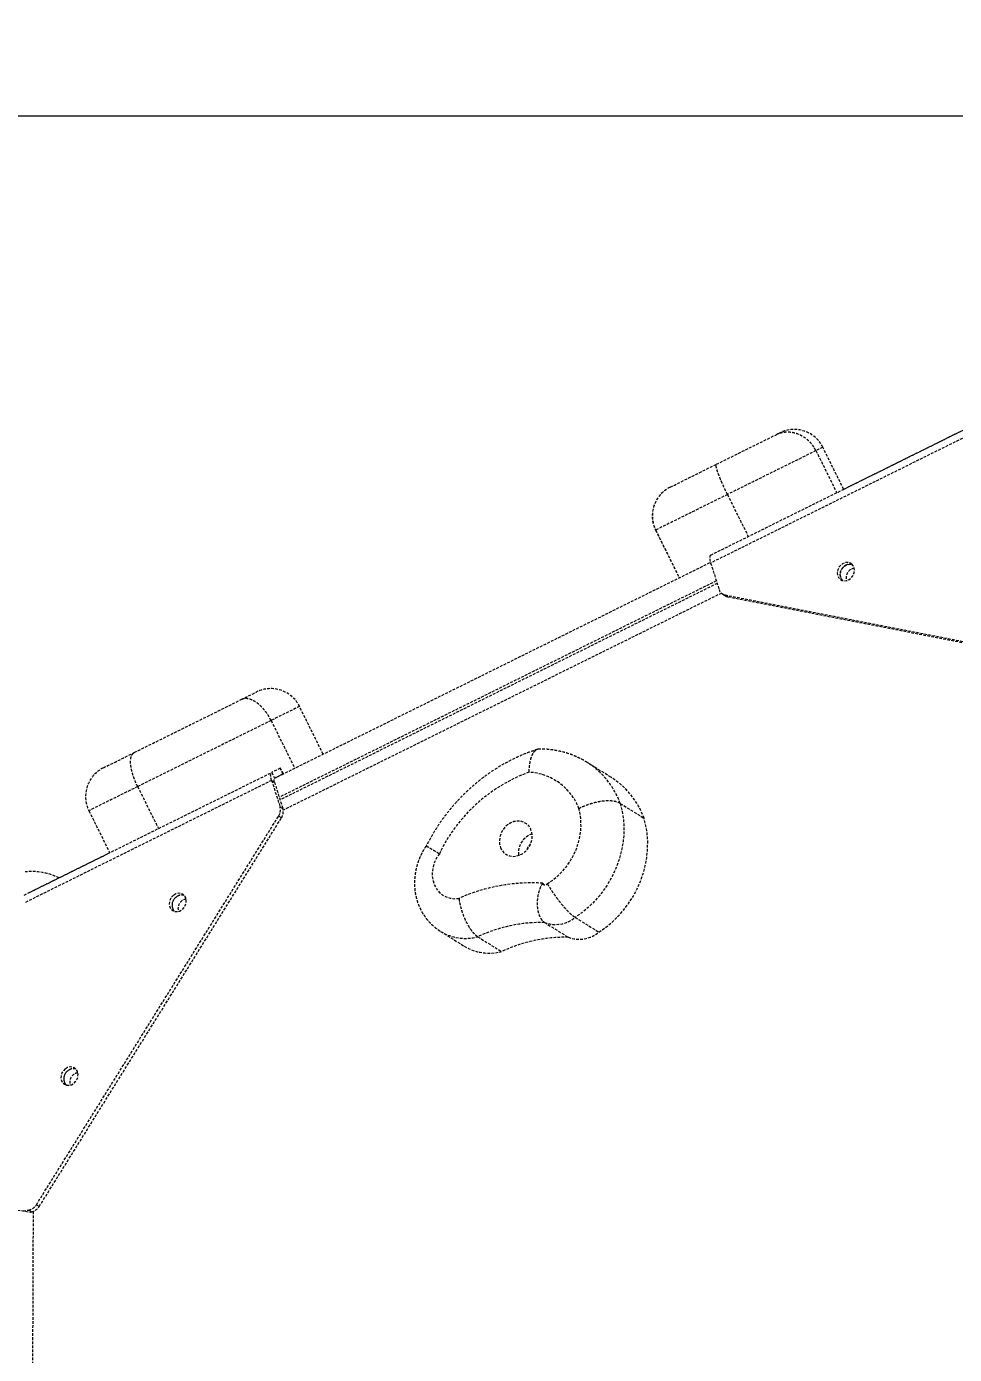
# Model space of a CAD drawing. Header units: millimetres. Extents: x -4077 to 3684, y -3420 to 2611.
# Drawn here: x -508 to -73, y 527 to 1150 of the extents above; entities that cross this region are included whole.
import ezdxf

# ---------------------------------------------------------------- set-up
doc = ezdxf.new("R2010")
doc.units = ezdxf.units.MM
doc.linetypes.add('HIDDEN', pattern=[1.905, 1.27, -0.635])
for name, color, linetype in [('DIKOM_ОБЪЕКТ', 7, 'Continuous'), ('DIKOM_РАЗМЕР_ЗОНА', 7, 'Continuous'), ('DIKOM_РАЗМЕР_ОБЪЕКТА', 7, 'Continuous')]:
    doc.layers.add(name, color=color, linetype=linetype)
doc.styles.add('style1', font='arialbd.ttf', dxfattribs={"width": 0.8})
doc.dimstyles.new('1-50', dxfattribs={"dimtxt": 300, "dimasz": 200, "dimexe": 100, "dimexo": 0, "dimgap": 100, "dimtad": 1, "dimtxsty": 'style1', "dimcen": 200, "dimclrd": 7, "dimclre": 7, "dimclrt": 7, "dimadec": 1, "dimazin": 2, "dimtfac": 1, "dimtmove": 0, "dimatfit": 2, "dimfxl": 0, "dimlwd": 25, "dimlwe": 18, "dimarcsym": 0})

# ---------------------------------------------------------------- blocks, each defined once
blk = doc.blocks.new('*D0')
at = {"layer": 'Defpoints', "color": 0, "transparency": 16777216}
for p in [(223.24, 1107.53), (-2045.08, -653.43), (871.98, -653.43)]:
    blk.add_point(p, dxfattribs=at)
at = {"layer": 'DIKOM_РАЗМЕР_ОБЪЕКТА', "color": 7, "lineweight": 18, "transparency": 16777216}
for p, q in [((223.24, 1107.53), (-2145.08, 1107.53)), ((871.98, -653.43), (-2145.08, -653.43))]:
    blk.add_line(p, q, dxfattribs=at)
at = {"layer": 'DIKOM_РАЗМЕР_ОБЪЕКТА', "color": 7, "lineweight": 25, "transparency": 16777216}
blk.add_line((-2045.08, 907.53), (-2045.08, -453.43), dxfattribs=at)
at = {"layer": 'DIKOM_РАЗМЕР_ОБЪЕКТА', "color": 7, "transparency": 16777216}
for points in [[(-2078.42, 907.53), (-2011.75, 907.53), (-2045.08, 1107.53)], [(-2078.42, -453.43), (-2011.75, -453.43), (-2045.08, -653.43)]]:
    blk.add_solid(points, dxfattribs=at)
at = {"layer": 'DIKOM_РАЗМЕР_ОБЪЕКТА', "color": 7, "transparency": 16777216, "insert": (-2298.26, 227.05), "char_height": 300, "attachment_point": 5, "rotation": 90, "style": 'style1'}
blk.add_mtext('{\\fArial|b0|i0|c204|p34;1780}', dxfattribs=at)
blk = doc.blocks.new('*D3')
at = {"layer": 'Defpoints', "color": 0, "transparency": 16777216}
for p in [(-3626.93, 2611.22), (1348.49, 2611.22), (1348.49, -2791.94)]:
    blk.add_point(p, dxfattribs=at)
at = {"layer": 'DIKOM_РАЗМЕР_ЗОНА', "color": 7, "lineweight": 18, "transparency": 16777216}
for p, q in [((1348.49, 2611.22), (-3726.93, 2611.22)), ((1348.49, -2791.94), (-3726.93, -2791.94))]:
    blk.add_line(p, q, dxfattribs=at)
at = {"layer": 'DIKOM_РАЗМЕР_ЗОНА', "color": 7, "lineweight": 25, "transparency": 16777216}
blk.add_line((-3626.93, -2591.94), (-3626.93, 2411.22), dxfattribs=at)
at = {"layer": 'DIKOM_РАЗМЕР_ЗОНА', "color": 7, "transparency": 16777216}
for points in [[(-3660.26, 2411.22), (-3593.59, 2411.22), (-3626.93, 2611.22)], [(-3660.26, -2591.94), (-3593.59, -2591.94), (-3626.93, -2791.94)]]:
    blk.add_solid(points, dxfattribs=at)
at = {"layer": 'DIKOM_РАЗМЕР_ЗОНА', "color": 7, "transparency": 16777216, "insert": (-3880.1, 379.28), "char_height": 300, "attachment_point": 5, "rotation": 90, "style": 'style1'}
blk.add_mtext('{\\fArial|b0|i0|c204|p34;5400}', dxfattribs=at)

msp = doc.modelspace()

# ---------------------------------------------------------------- linework, layer by layer
at = {"layer": 'DIKOM_ОБЪЕКТ', "color": 7, "linetype": 'HIDDEN', "lineweight": 15}
for p, q in [((-124.531, 932.475), (-35.536, 976.551)), ((-62.014, 959.734), (-186.918, 897.877)), ((-186.904, 901.586), (-62, 963.442)), ((-137.538, 950.583), (-127.774, 930.869)), ((-124.531, 932.475), (-134.295, 952.19)), ((-179.043, 930.028), (-169.279, 910.314)), ((-212.71, 913.353), (-212.757, 913.33)), ((-212.757, 913.33), (-201.661, 890.927)), ((-212.713, 913.352), (-201.618, 890.949)), ((-391.53, 796.892), (-187.011, 898.183)), ((-186.918, 897.877), (-183.002, 885.504)), ((-184.267, 889.499), (-389.269, 787.969)), ((-183.881, 888.283), (-388.884, 786.752)), ((-181.866, 883.729), (-387.426, 781.923)), ((-181.385, 883.371), (-180.047, 882.536)), ((-180.141, 882.883), (2.464, 847.281)), ((-180.141, 882.883), (-178.802, 882.049)), ((-178.802, 882.049), (3.802, 846.446)), ((-368.697, 808.201), (-379.792, 830.604)), ((-393.116, 824.005), (-382.02, 801.602)), ((-233.704, 797.389), (-244.858, 804.341)), ((-508.921, 742.098), (-392.836, 799.595)), ((-388.865, 801.56), (-392.836, 799.595)), ((-392.836, 799.595), (-391.505, 796.906)), ((-387.533, 798.872), (-391.505, 796.906)), ((-387.533, 798.872), (-388.865, 801.56)), ((-387.314, 798.98), (-388.645, 801.669)), ((-392.85, 795.886), (-508.924, 738.396)), ((-455.707, 793.006), (-445.943, 773.291)), ((-392.85, 795.886), (-388.933, 783.513)), ((-392.85, 795.886), (-391.512, 795.052)), ((-391.512, 795.052), (-387.595, 782.679)), ((-229.316, 785.083), (-218.162, 778.131)), ((-503.211, 596.838), (-389.585, 779.153)), ((-478.576, 781.679), (-468.812, 761.964)), ((-388.246, 778.319), (-389.585, 779.153)), ((-388.933, 783.513), (-387.595, 782.679)), ((-501.873, 596.003), (-388.246, 778.319)), ((-502.648, 745.207), (-468.812, 761.965)), ((-508.919, 742.101), (-506.273, 743.412)), ((-506.272, 743.41), (-506.273, 743.412)), ((-502.648, 745.207), (-502.647, 745.206)), ((-264.848, 729.252), (-253.694, 722.3)), ((-250.469, 731.631), (-239.315, 724.679)), ((-313.646, 725.066), (-302.492, 718.114)), ((-296.157, 722.539), (-285.003, 715.586)), ((-512.124, 594.351), (-505.997, 593.381)), ((-509.481, 593.934), (-506.838, 594.332)), ((-505.5, 593.498), (-506.838, 594.332)), ((-506.129, 593.403), (-505.5, 593.498)), ((-504.747, 593.679), (-505.618, 364.012)), ((-503.211, 596.838), (-501.873, 596.003))]:
    msp.add_line(p, q, dxfattribs=at)
at = {"layer": 'DIKOM_ОБЪЕКТ', "color": 7, "linetype": 'HIDDEN', "lineweight": 15, "flags": 128}
for points in [[(-184.19, 944.217), (-181.008, 945.793), (-177.837, 947.364), (-174.708, 948.913), (-171.654, 950.426), (-168.704, 951.887), (-165.888, 953.282), (-163.234, 954.596), (-160.768, 955.817), (-158.516, 956.933), (-156.499, 957.931)], [(-156.499, 957.931), (-155.497, 958.428), (-154.814, 958.766), (-154.454, 958.944), (-154.394, 958.974)], [(-137.538, 950.583), (-139.898, 949.415), (-142.541, 948.106), (-145.446, 946.667), (-148.59, 945.11), (-151.948, 943.447), (-155.493, 941.691), (-159.198, 939.856), (-163.032, 937.957), (-166.965, 936.009), (-170.966, 934.028), (-175.002, 932.029), (-179.043, 930.028)], [(-134.295, 952.19), (-134.313, 952.181), (-134.601, 952.038), (-135.236, 951.723), (-136.217, 951.238), (-137.538, 950.583)], [(-205.928, 933.451), (-205.874, 933.478), (-205.525, 933.651), (-204.855, 933.983), (-203.874, 934.468), (-202.595, 935.102), (-201.032, 935.876), (-199.206, 936.781), (-197.139, 937.804), (-194.857, 938.934), (-192.39, 940.156), (-189.767, 941.455), (-187.022, 942.815), (-184.19, 944.217)], [(-179.043, 930.028), (-182.514, 928.308), (-185.912, 926.625), (-189.209, 924.993), (-192.378, 923.423), (-195.393, 921.93), (-198.231, 920.525), (-200.867, 919.219), (-203.282, 918.023), (-205.455, 916.946), (-207.37, 915.998), (-209.009, 915.186), (-210.361, 914.517), (-211.415, 913.995), (-212.161, 913.625), (-212.594, 913.411), (-212.713, 913.352)], [(-205.972, 933.429), (-205.968, 933.431), (-205.928, 933.451)], [(-186.904, 901.586), (-187.108, 901.421), (-187.257, 901.156), (-187.348, 900.797), (-187.38, 900.35), (-187.352, 899.824), (-187.264, 899.229), (-187.119, 898.576), (-186.918, 897.877)], [(-120.738, 897.411), (-121.681, 897.958), (-122.769, 898.172), (-123.915, 898.037), (-125.025, 897.562), (-126.01, 896.787), (-126.79, 895.774), (-127.302, 894.605), (-127.504, 893.376), (-127.379, 892.185), (-126.939, 891.129), (-126.219, 890.293), (-125.277, 889.746), (-124.188, 889.532), (-123.043, 889.667), (-121.933, 890.142), (-120.948, 890.917), (-120.167, 891.93), (-119.656, 893.099), (-119.454, 894.329), (-119.578, 895.52), (-120.018, 896.576), (-120.738, 897.411)], [(-125.139, 889.698), (-125.601, 890.294), (-126.041, 891.35), (-126.165, 892.541), (-125.963, 893.771), (-125.451, 894.94), (-124.671, 895.953), (-123.686, 896.728), (-122.576, 897.202), (-121.43, 897.338), (-120.48, 897.172)], [(-407.094, 833.821), (-405.295, 834.712), (-403.691, 835.506), (-402.328, 836.182), (-401.241, 836.72), (-400.46, 837.106), (-400.008, 837.33), (-399.891, 837.388)], [(-457.28, 808.965), (-452.9, 811.135), (-448.478, 813.325), (-444.037, 815.524), (-439.601, 817.721), (-435.194, 819.904), (-430.84, 822.06), (-426.562, 824.179), (-422.383, 826.249), (-418.326, 828.258), (-414.411, 830.197), (-410.661, 832.054), (-407.094, 833.821)], [(-379.792, 830.604), (-379.842, 830.579), (-380.18, 830.412), (-380.833, 830.088), (-381.795, 829.612), (-383.052, 828.989), (-384.589, 828.228), (-386.388, 827.337), (-388.426, 826.328), (-390.678, 825.212), (-393.116, 824.005)], [(-393.116, 824.005), (-397.251, 821.957), (-401.58, 819.813), (-406.083, 817.583), (-410.737, 815.278), (-415.523, 812.908), (-420.416, 810.484), (-425.393, 808.019), (-430.432, 805.524), (-435.508, 803.01), (-440.597, 800.489), (-445.676, 797.973), (-450.721, 795.475), (-455.707, 793.006)], [(-471.791, 801.779), (-471.647, 801.85), (-471.185, 802.079), (-470.412, 802.462), (-469.335, 802.995), (-467.964, 803.674), (-466.313, 804.492), (-464.399, 805.44), (-462.241, 806.509), (-459.86, 807.688), (-457.28, 808.965)], [(-392.85, 795.886), (-393.051, 796.585), (-393.196, 797.238), (-393.284, 797.833), (-393.312, 798.359), (-393.28, 798.806), (-393.189, 799.165), (-393.04, 799.43), (-392.836, 799.595)], [(-388.865, 801.56), (-388.732, 801.626), (-388.659, 801.662), (-388.645, 801.669)], [(-388.17, 798.556), (-387.885, 798.697), (-387.655, 798.811), (-387.482, 798.897), (-387.369, 798.953), (-387.317, 798.979), (-387.328, 798.974), (-387.4, 798.938), (-387.533, 798.872)], [(-455.707, 793.006), (-459.127, 791.312), (-462.34, 789.72), (-465.323, 788.243), (-468.05, 786.893), (-470.5, 785.679), (-472.653, 784.613), (-474.493, 783.702), (-476.005, 782.953), (-477.176, 782.373), (-477.997, 781.966), (-478.463, 781.736), (-478.576, 781.679)], [(-391.512, 795.052), (-391.612, 795.401), (-391.685, 795.728), (-391.729, 796.025), (-391.743, 796.289), (-391.727, 796.512), (-391.681, 796.692), (-391.607, 796.824), (-391.505, 796.906)], [(-229.316, 785.083), (-228.432, 781.59), (-227.858, 777.979), (-227.599, 774.279), (-227.657, 770.521), (-228.032, 766.735), (-228.721, 762.95), (-229.717, 759.199), (-231.014, 755.51), (-232.6, 751.915), (-234.462, 748.441), (-236.587, 745.117), (-238.956, 741.97), (-241.55, 739.025), (-244.349, 736.306), (-247.33, 733.834), (-250.469, 731.631)], [(-263.601, 747.371), (-260.995, 749.117), (-258.546, 751.14), (-256.285, 753.415), (-254.241, 755.912), (-252.44, 758.601), (-250.904, 761.447), (-249.652, 764.416), (-248.699, 767.469), (-248.059, 770.569), (-247.739, 773.676), (-247.742, 776.753), (-248.07, 779.759), (-248.717, 782.658)], [(-285.549, 764.492), (-284.848, 763.118), (-283.881, 761.965), (-282.687, 761.08), (-281.314, 760.501), (-279.82, 760.25), (-278.264, 760.338), (-276.712, 760.761), (-275.225, 761.502), (-273.866, 762.53), (-272.69, 763.805), (-271.745, 765.272), (-271.069, 766.873), (-270.691, 768.541), (-270.626, 770.209), (-270.877, 771.808), (-271.432, 773.272), (-272.27, 774.542), (-273.357, 775.566), (-274.647, 776.302), (-276.088, 776.72), (-277.621, 776.802), (-279.183, 776.545), (-280.71, 775.96), (-282.14, 775.07), (-283.414, 773.913), (-284.48, 772.535), (-285.295, 770.993), (-285.824, 769.35), (-286.047, 767.674), (-285.954, 766.032), (-285.549, 764.492)], [(-239.315, 724.679), (-236.176, 726.882), (-233.195, 729.353), (-230.396, 732.072), (-227.802, 735.017), (-225.433, 738.165), (-223.308, 741.489), (-221.446, 744.962), (-219.86, 748.558), (-218.563, 752.247), (-217.567, 755.998), (-216.878, 759.783), (-216.503, 763.569), (-216.445, 767.327), (-216.704, 771.027), (-217.278, 774.638), (-218.162, 778.131)], [(-314.181, 761.49), (-315.462, 759.559), (-316.456, 757.471), (-317.136, 755.285), (-317.485, 753.059), (-317.491, 750.855), (-317.155, 748.733), (-316.486, 746.752), (-315.502, 744.965), (-314.231, 743.421), (-312.707, 742.163), (-310.971, 741.225), (-309.072, 740.633), (-307.062, 740.403), (-304.995, 740.541)], [(-506.273, 743.412), (-505.746, 743.673), (-505.227, 743.93), (-504.722, 744.18), (-504.238, 744.419), (-503.783, 744.645), (-503.363, 744.853), (-502.982, 745.041), (-502.648, 745.207)], [(-438.852, 742.062), (-439.764, 741.183), (-440.443, 740.097), (-440.834, 738.892), (-440.906, 737.666), (-440.653, 736.518), (-440.095, 735.541), (-439.278, 734.814), (-438.267, 734.396), (-437.145, 734.322), (-436.002, 734.596), (-434.932, 735.197), (-434.02, 736.076), (-433.341, 737.162), (-432.95, 738.367), (-432.878, 739.593), (-433.131, 740.741), (-433.689, 741.718), (-434.506, 742.445), (-435.517, 742.863), (-436.639, 742.938), (-437.782, 742.663), (-438.852, 742.062)], [(-489.629, 660.59), (-490.541, 659.711), (-491.22, 658.625), (-491.611, 657.42), (-491.683, 656.194), (-491.43, 655.046), (-490.872, 654.069), (-490.054, 653.342), (-489.044, 652.924), (-487.922, 652.849), (-486.779, 653.124), (-485.708, 653.725), (-484.797, 654.604), (-484.118, 655.69), (-483.726, 656.895), (-483.654, 658.121), (-483.908, 659.269), (-484.465, 660.246), (-485.283, 660.973), (-486.294, 661.391), (-487.416, 661.465), (-488.558, 661.191), (-489.629, 660.59)]]:
    msp.add_lwpolyline(points, dxfattribs=at)
at = {"layer": 'DIKOM_ОБЪЕКТ', "color": 7, "linetype": 'HIDDEN', "lineweight": 15}
for centre, radius, start, end in [((-147.737, 945.532), 15, 26.347577, 116.347577), ((-199.315, 919.988), 15, 116.347577, 206.347577), ((-199.271, 920.009), 15, 116.347577, 206.347577), ((-121.596, 893.538), 3.806, 73.072661, 117.776269), ((-121.495, 892.627), 4.671, 113.660397, 218.87265), ((-118.868, 890.983), 4.502, 98.805625, 197.404189), ((-179.404, 886.56), 3.75, 196.361407, 258.668066), ((-178.107, 885.657), 3.675, 238.132281, 259.092218), ((-393.234, 823.946), 15, 26.347577, 116.347577), ((-265.567, 771.729), 38.632, 20.222336, 57.569813), ((-465.134, 788.337), 15, 116.347577, 206.347577), ((-246.226, 729.011), 75.318, 110.147608, 154.45502), ((-273.486, 773.261), 26.492, 20.774204, 87.147158), ((-254.158, 764.983), 38.322, 20.06572, 57.740866), ((-394.044, 782.048), 5.316, 327.004662, 15.995748), ((-392.705, 781.214), 5.317, 327.005404, 15.994991), ((-267.433, 761.732), 9.684, 109.640016, 186.490023), ((-268.32, 762.285), 4.88, 128.38203, 167.748073), ((-505.285, 724.66), 28.478, 63.609155, 96.48673), ((-271.02, 664.902), 82.919, 86.304592, 114.188327), ((-264.576, 747.978), 1.148, 196.690193, 328.080925), ((-434.911, 737.417), 4.668, 113.636542, 219.165186), ((-435.019, 738.153), 3.96, 73.490502, 129.049259), ((-435.008, 738.324), 3.808, 73.318256, 117.770583), ((-434.906, 737.371), 4.656, 124.058565, 218.45901), ((-432.278, 735.77), 4.503, 98.864977, 197.504889), ((-266.063, 658.552), 70.71, 89.015631, 115.188632), ((-259.691, 742.728), 14.429, 249.059005, 309.730009), ((-301.942, 744.29), 22.507, 238.864113, 284.893139), ((-248.537, 735.776), 14.429, 249.059005, 309.730009), ((-290.747, 737.612), 22.762, 238.936659, 284.616999), ((-254.909, 651.6), 70.71, 89.01561, 115.188653), ((-485.796, 656.68), 3.96, 73.490484, 129.049277), ((-485.785, 656.852), 3.808, 73.318298, 117.770474), ((-485.688, 655.945), 4.668, 113.636596, 219.165152), ((-485.683, 655.899), 4.656, 124.05846, 218.459115), ((-483.055, 654.297), 4.503, 98.86564, 197.503721), ((-507.774, 599.566), 5.317, 280.140216, 329.128758), ((-506.436, 598.731), 5.317, 280.139873, 329.129101)]:
    msp.add_arc(centre, radius, start, end, dxfattribs=at)
for points, knots in [([(-137.538, 950.583), (-137.937, 951.306), (-138.745, 952.774), (-140.35, 954.688), (-142.209, 956.345), (-144.268, 957.655), (-146.498, 958.609), (-148.805, 959.165), (-151.164, 959.314), (-153.77, 959.015), (-155.533, 958.409), (-156.488, 957.937), (-156.499, 957.931)], [0, 0, 0, 0, 0.104311, 0.2116559, 0.3159649, 0.4232783, 0.5279863, 0.6356741, 0.7413928, 0.8501004, 0.9982829, 1, 1, 1, 1]), ([(-179.043, 930.028), (-179.407, 930.774), (-180.147, 932.289), (-181.168, 934.514), (-182.097, 936.651), (-182.889, 938.604), (-183.535, 940.351), (-184.006, 941.812), (-184.297, 942.972), (-184.403, 943.858), (-184.305, 944.158), (-184.193, 944.216), (-184.19, 944.217)], [0, 0, 0, 0, 0.1057736, 0.2146147, 0.3203881, 0.4292271, 0.5350209, 0.6438798, 0.7497287, 0.8586436, 0.9966451, 1, 1, 1, 1]), ([(-393.116, 824.005), (-393.504, 824.738), (-394.291, 826.227), (-395.697, 828.256), (-397.236, 830.086), (-398.857, 831.624), (-400.536, 832.857), (-402.197, 833.729), (-403.82, 834.232), (-405.495, 834.357), (-406.549, 834.089), (-407.086, 833.825), (-407.094, 833.821)], [0, 0, 0, 0, 0.1053856, 0.2138297, 0.3192142, 0.4276501, 0.5331371, 0.6416642, 0.7474224, 0.8562219, 0.9978487, 1, 1, 1, 1]), ([(-268.139, 810.455), (-268.834, 810.234), (-271.069, 809.524), (-274.794, 808.096), (-279.277, 806.089), (-283.665, 803.795), (-287.942, 801.233), (-292.093, 798.41), (-296.1, 795.337), (-299.948, 792.026), (-303.622, 788.49), (-307.109, 784.743), (-310.394, 780.799), (-313.467, 776.674), (-316.304, 772.378), (-318.606, 768.515), (-319.859, 766.039), (-320.338, 765.094)], [0, 0, 0, 0, 0.0318866, 0.1024994, 0.1731885, 0.2440009, 0.3149194, 0.3859294, 0.4570152, 0.5281658, 0.5993687, 0.6706148, 0.7418966, 0.8132073, 0.8845412, 0.9558959, 1, 1, 1, 1]), ([(-267.348, 810.544), (-267.454, 810.556), (-267.917, 810.608), (-268.689, 810.279), (-269.619, 809.56), (-270.437, 808.412), (-271.114, 806.923), (-271.641, 805.096), (-272.043, 802.744), (-272.159, 800.858), (-272.168, 799.733), (-272.168, 799.72)], [0, 0, 0, 0, 0.0378859, 0.1651882, 0.2961531, 0.4239422, 0.5553723, 0.6843919, 0.8170603, 0.9979057, 1, 1, 1, 1]), ([(-244.853, 804.329), (-244.903, 804.364), (-245.941, 805.073), (-248.124, 806.208), (-251.386, 807.7), (-254.789, 808.872), (-258.287, 809.757), (-261.867, 810.333), (-264.899, 810.581), (-266.733, 810.58), (-267.347, 810.58)], [0, 0, 0, 0, 0.0078033, 0.160153, 0.3123671, 0.464589, 0.6169838, 0.7696989, 0.9228736, 1, 1, 1, 1]), ([(-455.707, 793.006), (-456.06, 793.751), (-456.776, 795.264), (-457.639, 797.546), (-458.325, 799.785), (-458.789, 801.884), (-459.03, 803.823), (-459.034, 805.519), (-458.8, 806.953), (-458.275, 808.204), (-457.688, 808.762), (-457.285, 808.963), (-457.28, 808.965)], [0, 0, 0, 0, 0.1043113, 0.2116564, 0.3159645, 0.4232786, 0.5279865, 0.6356772, 0.7413943, 0.850101, 0.9982864, 1, 1, 1, 1]), ([(-229.316, 785.083), (-229.721, 785.296), (-230.542, 785.73), (-232.187, 786.122), (-234.101, 786.315), (-236.228, 786.281), (-238.538, 786.025), (-240.926, 785.559), (-243.367, 784.887), (-245.986, 783.957), (-247.755, 783.155), (-248.695, 782.669), (-248.717, 782.658)], [0, 0, 0, 0, 0.10577087, 0.2146139, 0.32038732, 0.4292271, 0.53502055, 0.64388099, 0.74972914, 0.85864244, 0.99664299, 1, 1, 1, 1]), ([(-320.36, 765.113), (-320.369, 765.101), (-320.985, 764.265), (-322.031, 762.474), (-323.401, 759.717), (-324.472, 756.823), (-325.255, 753.844), (-325.73, 750.808), (-325.891, 747.754), (-325.734, 744.717), (-325.258, 741.736), (-324.47, 738.849), (-323.381, 736.092), (-322.007, 733.497), (-320.367, 731.096), (-318.488, 728.908), (-316.377, 726.986), (-314.719, 725.695), (-313.725, 725.135), (-313.554, 725.039)], [0, 0, 0, 0, 0.00097945, 0.06747141, 0.13413963, 0.2009456, 0.26783807, 0.33474813, 0.40159326, 0.46827325, 0.53468604, 0.60073056, 0.66632804, 0.73142438, 0.796, 0.86007012, 0.92367793, 0.98689675, 1, 1, 1, 1]), ([(-320.324, 765.087), (-320.317, 765.092), (-320.301, 765.104), (-319.853, 764.868), (-319.062, 764.424), (-317.924, 763.762), (-316.354, 762.826), (-315.009, 762.004), (-314.193, 761.497), (-314.181, 761.49)], [0, 0, 0, 0, 0.1176222, 0.2802488, 0.4475619, 0.6106048, 0.7783403, 0.9966801, 1, 1, 1, 1]), ([(-265.675, 747.648), (-265.681, 747.641), (-266.083, 747.132), (-266.73, 745.971), (-267.488, 743.975), (-268.03, 741.709), (-268.304, 739.308), (-268.299, 736.99), (-268.036, 734.869), (-267.535, 732.962), (-266.826, 731.368), (-265.933, 730.068), (-265.213, 729.527), (-264.848, 729.252)], [0, 0, 0, 0, 0.0010792, 0.081255, 0.1643754, 0.2682229, 0.375111, 0.4780695, 0.5839561, 0.686485, 0.7919573, 0.8944852, 1, 1, 1, 1]), ([(-263.601, 747.371), (-263.595, 747.362), (-263.033, 746.559), (-262.07, 745.004), (-260.54, 742.717), (-259.079, 740.656), (-257.546, 738.646), (-256.009, 736.782), (-254.478, 735.085), (-253.027, 733.641), (-251.653, 732.435), (-250.867, 731.902), (-250.469, 731.631)], [0, 0, 0, 0, 0.0016815, 0.1432318, 0.2488638, 0.3575563, 0.4631166, 0.571734, 0.6772696, 0.7858662, 0.8914012, 1, 1, 1, 1]), ([(-304.995, 740.541), (-304.993, 740.526), (-304.859, 739.47), (-304.51, 737.579), (-303.765, 734.867), (-302.928, 732.483), (-301.944, 730.193), (-300.863, 728.1), (-299.699, 726.219), (-298.512, 724.645), (-297.308, 723.357), (-296.544, 722.814), (-296.157, 722.539)], [0, 0, 0, 0, 0.0020442, 0.1451476, 0.2509372, 0.3597584, 0.4650848, 0.5734335, 0.678554, 0.7867075, 0.8918306, 1, 1, 1, 1])]:
    msp.add_open_spline(points, degree=3, knots=knots, dxfattribs=at)

# ---------------------------------------------------------------- dimensions: what is measured, and where the dimension line sits
at = {"layer": 'DIKOM_РАЗМЕР_ЗОНА'}
dim = msp.add_linear_dim(base=(-3626.927, 2611.221), p1=(1348.49, -2791.939), p2=(1348.49, 2611.221), angle=90, text='{\\fArial|b0|i0|c204|p34;5400}', dimstyle='1-50', dxfattribs=at)
dim.commit()
dim.dimension.update_dxf_attribs({"geometry": '*D3', "text_midpoint": (-3626.927, 379.285), "dimtype": 160})
at = {"layer": 'DIKOM_РАЗМЕР_ОБЪЕКТА'}
dim = msp.add_linear_dim(base=(-2045.084, -653.434), p1=(223.238, 1107.531), p2=(871.98, -653.434), angle=90, text='{\\fArial|b0|i0|c204|p34;1780}', dimstyle='1-50', dxfattribs=at)
dim.commit()
dim.dimension.update_dxf_attribs({"geometry": '*D0', "text_midpoint": (-2045.084, 227.048), "dimtype": 160})

doc.saveas('drawing.dxf')
